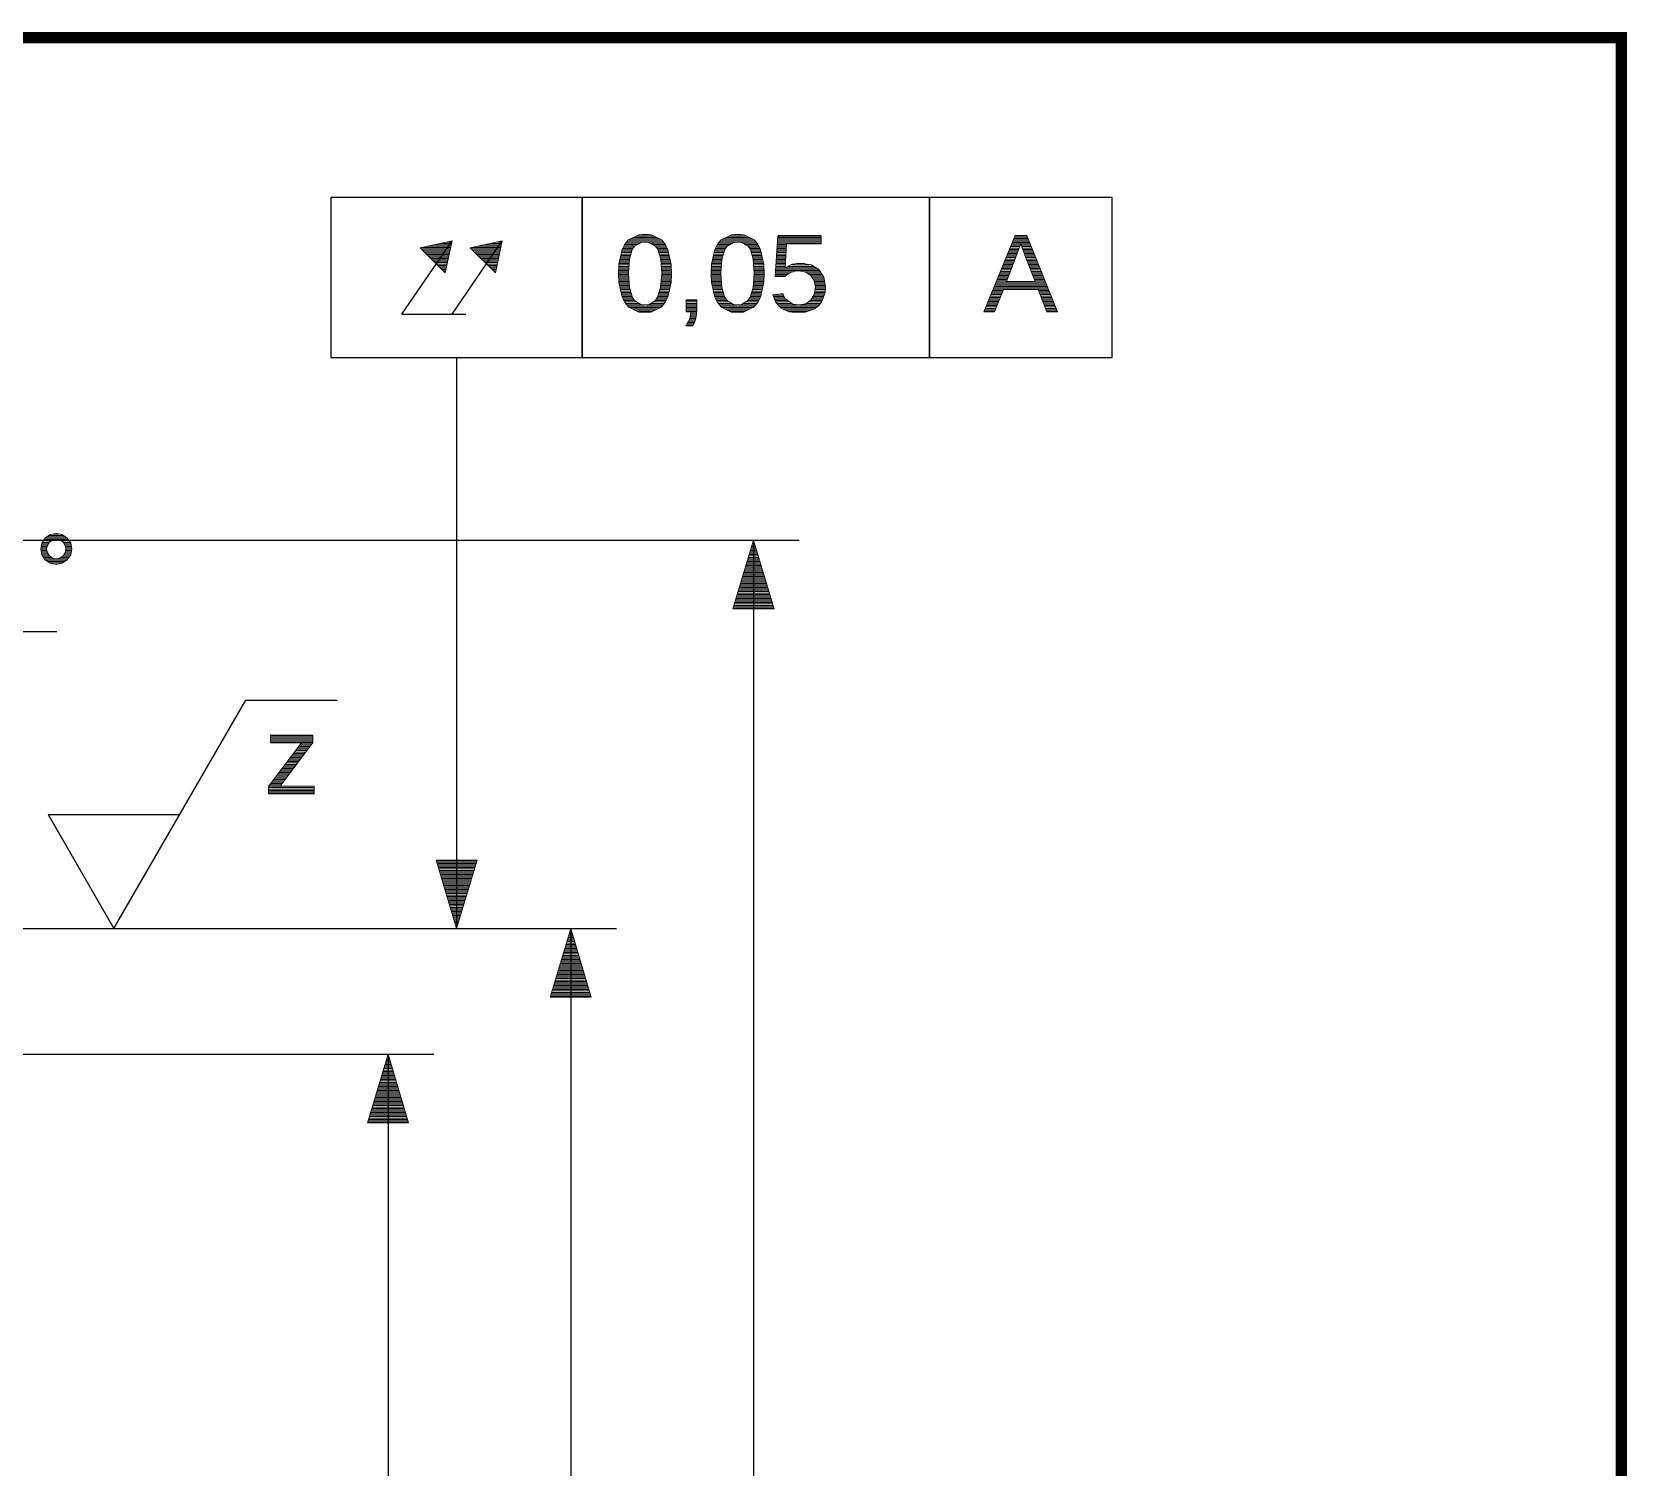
# Model space of a CAD drawing. Header units: millimetres. Extents: x 20 to 410, y 10 to 287.
# Drawn here: x 340.4 to 410.2, y 224.4 to 287.2 of the extents above; entities that cross this region are included whole.
import ezdxf

# ---------------------------------------------------------------- set-up
doc = ezdxf.new("R2010")
doc.units = ezdxf.units.MM
for name, color, linetype, lineweight in [('DUENN', 7, 'Continuous', 25), ('KANTEN', 7, 'Continuous', 50), ('TEXT', 7, 'Continuous', 13)]:
    doc.layers.add(name, color=color, linetype=linetype, lineweight=lineweight)

msp = doc.modelspace()

# ---------------------------------------------------------------- linework, layer by layer
at = {"layer": 'DUENN', "lineweight": 13}
for p, q in [((358.287, 277.99), (358.776, 277.99)), ((358.567, 278.05), (358.789, 278.05)), ((360.487, 277.99), (360.976, 277.99)), ((360.767, 278.05), (360.989, 278.05)), ((357.447, 277.81), (358.738, 277.81)), ((357.45, 277.75), (358.725, 277.75)), ((357.51, 277.69), (358.712, 277.69)), ((357.57, 277.63), (358.699, 277.63)), ((357.63, 277.57), (358.686, 277.57)), ((357.69, 277.51), (358.674, 277.51)), ((357.727, 277.87), (358.751, 277.87)), ((357.75, 277.45), (358.661, 277.45)), ((357.81, 277.39), (358.648, 277.39)), ((357.87, 277.33), (358.635, 277.33)), ((358.007, 277.93), (358.764, 277.93)), ((359.647, 277.81), (360.938, 277.81)), ((359.65, 277.75), (360.925, 277.75)), ((359.71, 277.69), (360.912, 277.69)), ((359.77, 277.63), (360.899, 277.63)), ((359.83, 277.57), (360.886, 277.57)), ((359.89, 277.51), (360.874, 277.51)), ((359.927, 277.87), (360.951, 277.87)), ((359.95, 277.45), (360.861, 277.45)), ((360.01, 277.39), (360.848, 277.39)), ((360.07, 277.33), (360.835, 277.33)), ((360.207, 277.93), (360.964, 277.93)), ((357.93, 277.27), (358.622, 277.27)), ((357.99, 277.21), (358.609, 277.21)), ((358.05, 277.15), (358.596, 277.15)), ((358.11, 277.09), (358.584, 277.09)), ((358.17, 277.03), (358.571, 277.03)), ((358.23, 276.97), (358.558, 276.97)), ((358.29, 276.91), (358.545, 276.91)), ((358.35, 276.85), (358.532, 276.85)), ((358.41, 276.79), (358.519, 276.79)), ((358.47, 276.73), (358.506, 276.73)), ((360.13, 277.27), (360.822, 277.27)), ((360.19, 277.21), (360.809, 277.21)), ((360.25, 277.15), (360.796, 277.15)), ((360.31, 277.09), (360.784, 277.09)), ((360.37, 277.03), (360.771, 277.03)), ((360.43, 276.97), (360.758, 276.97)), ((360.49, 276.91), (360.745, 276.91)), ((360.55, 276.85), (360.732, 276.85)), ((360.61, 276.79), (360.719, 276.79)), ((360.67, 276.73), (360.706, 276.73)), ((371.919, 264.73), (372.081, 264.73)), ((371.937, 264.79), (372.063, 264.79)), ((371.955, 264.85), (372.045, 264.85)), ((371.973, 264.91), (372.027, 264.91)), ((371.991, 264.97), (372.009, 264.97)), ((371.703, 264.01), (372.297, 264.01)), ((371.721, 264.07), (372.279, 264.07)), ((371.739, 264.13), (372.261, 264.13)), ((371.757, 264.19), (372.243, 264.19)), ((371.775, 264.25), (372.225, 264.25)), ((371.793, 264.31), (372.207, 264.31)), ((371.811, 264.37), (372.189, 264.37)), ((371.829, 264.43), (372.171, 264.43)), ((371.847, 264.49), (372.153, 264.49)), ((371.865, 264.55), (372.135, 264.55)), ((371.883, 264.61), (372.117, 264.61)), ((371.901, 264.67), (372.099, 264.67)), ((371.505, 263.35), (372.495, 263.35)), ((371.523, 263.41), (372.477, 263.41)), ((371.541, 263.47), (372.459, 263.47)), ((371.559, 263.53), (372.441, 263.53)), ((371.577, 263.59), (372.423, 263.59)), ((371.595, 263.65), (372.405, 263.65)), ((371.613, 263.71), (372.387, 263.71)), ((371.631, 263.77), (372.369, 263.77)), ((371.649, 263.83), (372.351, 263.83)), ((371.667, 263.89), (372.333, 263.89)), ((371.685, 263.95), (372.315, 263.95)), ((371.289, 262.63), (372.711, 262.63)), ((371.307, 262.69), (372.693, 262.69)), ((371.325, 262.75), (372.675, 262.75)), ((371.343, 262.81), (372.657, 262.81)), ((371.361, 262.87), (372.639, 262.87)), ((371.379, 262.93), (372.621, 262.93)), ((371.397, 262.99), (372.603, 262.99)), ((371.415, 263.05), (372.585, 263.05)), ((371.433, 263.11), (372.567, 263.11)), ((371.451, 263.17), (372.549, 263.17)), ((371.469, 263.23), (372.531, 263.23)), ((371.487, 263.29), (372.513, 263.29)), ((371.109, 262.03), (372.891, 262.03)), ((371.127, 262.09), (372.873, 262.09)), ((371.145, 262.15), (372.855, 262.15)), ((371.163, 262.21), (372.837, 262.21)), ((371.181, 262.27), (372.819, 262.27)), ((371.199, 262.33), (372.801, 262.33)), ((371.217, 262.39), (372.783, 262.39)), ((371.235, 262.45), (372.765, 262.45)), ((371.253, 262.51), (372.747, 262.51)), ((371.271, 262.57), (372.729, 262.57)), ((358.109, 250.97), (359.891, 250.97)), ((358.127, 250.91), (359.873, 250.91)), ((358.145, 250.85), (359.855, 250.85)), ((358.163, 250.79), (359.837, 250.79)), ((358.181, 250.73), (359.819, 250.73)), ((358.199, 250.67), (359.801, 250.67)), ((358.217, 250.61), (359.783, 250.61)), ((358.235, 250.55), (359.765, 250.55)), ((358.253, 250.49), (359.747, 250.49)), ((358.271, 250.43), (359.729, 250.43)), ((358.289, 250.37), (359.711, 250.37)), ((358.307, 250.31), (359.693, 250.31)), ((358.325, 250.25), (359.675, 250.25)), ((358.343, 250.19), (359.657, 250.19)), ((358.361, 250.13), (359.639, 250.13)), ((358.379, 250.07), (359.621, 250.07)), ((358.397, 250.01), (359.603, 250.01)), ((358.415, 249.95), (359.585, 249.95)), ((358.433, 249.89), (359.567, 249.89)), ((358.451, 249.83), (359.549, 249.83)), ((358.469, 249.77), (359.531, 249.77)), ((358.487, 249.71), (359.513, 249.71)), ((358.505, 249.65), (359.495, 249.65)), ((358.523, 249.59), (359.477, 249.59)), ((358.541, 249.53), (359.459, 249.53)), ((358.559, 249.47), (359.441, 249.47)), ((358.577, 249.41), (359.423, 249.41)), ((358.595, 249.35), (359.405, 249.35)), ((358.613, 249.29), (359.387, 249.29)), ((358.631, 249.23), (359.369, 249.23)), ((358.649, 249.17), (359.351, 249.17)), ((358.667, 249.11), (359.333, 249.11)), ((358.685, 249.05), (359.315, 249.05)), ((358.703, 248.99), (359.297, 248.99)), ((358.721, 248.93), (359.279, 248.93)), ((358.739, 248.87), (359.261, 248.87)), ((358.757, 248.81), (359.243, 248.81)), ((358.775, 248.75), (359.225, 248.75)), ((358.793, 248.69), (359.207, 248.69)), ((358.811, 248.63), (359.189, 248.63)), ((358.829, 248.57), (359.171, 248.57)), ((358.847, 248.51), (359.153, 248.51)), ((358.865, 248.45), (359.135, 248.45)), ((358.883, 248.39), (359.117, 248.39)), ((358.901, 248.33), (359.099, 248.33)), ((358.919, 248.27), (359.081, 248.27)), ((358.937, 248.21), (359.063, 248.21)), ((358.955, 248.15), (359.045, 248.15)), ((358.973, 248.09), (359.027, 248.09)), ((358.991, 248.03), (359.009, 248.03)), ((363.991, 247.97), (364.009, 247.97)), ((363.775, 247.25), (364.225, 247.25)), ((363.793, 247.31), (364.207, 247.31)), ((363.811, 247.37), (364.189, 247.37)), ((363.829, 247.43), (364.171, 247.43)), ((363.847, 247.49), (364.153, 247.49)), ((363.865, 247.55), (364.135, 247.55)), ((363.883, 247.61), (364.117, 247.61)), ((363.901, 247.67), (364.099, 247.67)), ((363.919, 247.73), (364.081, 247.73)), ((363.937, 247.79), (364.063, 247.79)), ((363.955, 247.85), (364.045, 247.85)), ((363.973, 247.91), (364.027, 247.91)), ((363.577, 246.59), (364.423, 246.59)), ((363.595, 246.65), (364.405, 246.65)), ((363.613, 246.71), (364.387, 246.71)), ((363.631, 246.77), (364.369, 246.77)), ((363.649, 246.83), (364.351, 246.83)), ((363.667, 246.89), (364.333, 246.89)), ((363.685, 246.95), (364.315, 246.95)), ((363.703, 247.01), (364.297, 247.01)), ((363.721, 247.07), (364.279, 247.07)), ((363.739, 247.13), (364.261, 247.13)), ((363.757, 247.19), (364.243, 247.19)), ((363.361, 245.87), (364.639, 245.87)), ((363.379, 245.93), (364.621, 245.93)), ((363.397, 245.99), (364.603, 245.99)), ((363.415, 246.05), (364.585, 246.05)), ((363.433, 246.11), (364.567, 246.11)), ((363.451, 246.17), (364.549, 246.17)), ((363.469, 246.23), (364.531, 246.23)), ((363.487, 246.29), (364.513, 246.29)), ((363.505, 246.35), (364.495, 246.35)), ((363.523, 246.41), (364.477, 246.41)), ((363.541, 246.47), (364.459, 246.47)), ((363.559, 246.53), (364.441, 246.53)), ((363.163, 245.21), (364.837, 245.21)), ((363.181, 245.27), (364.819, 245.27)), ((363.199, 245.33), (364.801, 245.33)), ((363.217, 245.39), (364.783, 245.39)), ((363.235, 245.45), (364.765, 245.45)), ((363.253, 245.51), (364.747, 245.51)), ((363.271, 245.57), (364.729, 245.57)), ((363.289, 245.63), (364.711, 245.63)), ((363.307, 245.69), (364.693, 245.69)), ((363.325, 245.75), (364.675, 245.75)), ((363.343, 245.81), (364.657, 245.81)), ((363.109, 245.03), (364.891, 245.03)), ((363.127, 245.09), (364.873, 245.09)), ((363.145, 245.15), (364.855, 245.15)), ((355.973, 242.41), (356.027, 242.41)), ((355.991, 242.47), (356.009, 242.47)), ((355.757, 241.69), (356.243, 241.69)), ((355.775, 241.75), (356.225, 241.75)), ((355.793, 241.81), (356.207, 241.81)), ((355.811, 241.87), (356.189, 241.87)), ((355.829, 241.93), (356.171, 241.93)), ((355.847, 241.99), (356.153, 241.99)), ((355.865, 242.05), (356.135, 242.05)), ((355.883, 242.11), (356.117, 242.11)), ((355.901, 242.17), (356.099, 242.17)), ((355.919, 242.23), (356.081, 242.23)), ((355.937, 242.29), (356.063, 242.29)), ((355.955, 242.35), (356.045, 242.35)), ((355.541, 240.97), (356.459, 240.97)), ((355.559, 241.03), (356.441, 241.03)), ((355.577, 241.09), (356.423, 241.09)), ((355.595, 241.15), (356.405, 241.15)), ((355.613, 241.21), (356.387, 241.21)), ((355.631, 241.27), (356.369, 241.27)), ((355.649, 241.33), (356.351, 241.33)), ((355.667, 241.39), (356.333, 241.39)), ((355.685, 241.45), (356.315, 241.45)), ((355.703, 241.51), (356.297, 241.51)), ((355.721, 241.57), (356.279, 241.57)), ((355.739, 241.63), (356.261, 241.63)), ((355.343, 240.31), (356.657, 240.31)), ((355.361, 240.37), (356.639, 240.37)), ((355.379, 240.43), (356.621, 240.43)), ((355.397, 240.49), (356.603, 240.49)), ((355.415, 240.55), (356.585, 240.55)), ((355.433, 240.61), (356.567, 240.61)), ((355.451, 240.67), (356.549, 240.67)), ((355.469, 240.73), (356.531, 240.73)), ((355.487, 240.79), (356.513, 240.79)), ((355.505, 240.85), (356.495, 240.85)), ((355.523, 240.91), (356.477, 240.91)), ((355.127, 239.59), (356.873, 239.59)), ((355.145, 239.65), (356.855, 239.65)), ((355.163, 239.71), (356.837, 239.71)), ((355.181, 239.77), (356.819, 239.77)), ((355.199, 239.83), (356.801, 239.83)), ((355.217, 239.89), (356.783, 239.89)), ((355.235, 239.95), (356.765, 239.95)), ((355.253, 240.01), (356.747, 240.01)), ((355.271, 240.07), (356.729, 240.07)), ((355.289, 240.13), (356.711, 240.13)), ((355.307, 240.19), (356.693, 240.19)), ((355.325, 240.25), (356.675, 240.25)), ((355.109, 239.53), (356.891, 239.53))]:
    msp.add_line(p, q, dxfattribs=at)
at = {"layer": 'DUENN', "lineweight": 25}
for points in [[(353.5, 273), (364.5, 273), (364.5, 280), (353.5, 280)], [(364.5, 273), (379.7, 273), (379.7, 280), (364.5, 280)], [(379.7, 273), (387.7, 273), (387.7, 280), (379.7, 280)]]:
    msp.add_lwpolyline(points, close=True, dxfattribs=at)
for points in [[(356.6, 274.9), (358.8, 278.1)], [(358.8, 274.9), (361, 278.1)], [(356.6, 274.9), (359.4, 274.9)], [(359, 273), (359, 248)], [(318, 265), (374, 265)], [(372, 265), (372, 95)], [(323.25, 247.25), (324.5, 261), (341.5, 261)], [(341.113, 253), (344, 248), (349.774, 258)], [(349.774, 258), (353.774, 258)], [(341.113, 253), (346.887, 253)], [(322, 248), (366, 248)], [(364, 248), (364, 112)], [(325, 242.5), (358, 242.5)], [(356, 242.5), (356, 117.5)]]:
    msp.add_lwpolyline(points, dxfattribs=at)
at = {"layer": 'DUENN', "lineweight": 13}
for points in [[(358.8, 278.1), (358.5, 276.7), (357.4, 277.8), (358.8, 278.1)], [(361, 278.1), (360.7, 276.7), (359.6, 277.8), (361, 278.1)], [(372, 265), (372.9, 262), (371.1, 262), (372, 265)], [(359, 248), (358.1, 251), (359.9, 251), (359, 248)], [(364, 248), (364.9, 245), (363.1, 245), (364, 248)], [(356, 242.5), (356.9, 239.5), (355.1, 239.5), (356, 242.5)]]:
    msp.add_lwpolyline(points, close=True, dxfattribs=at)
at = {"layer": 'KANTEN', "lineweight": 50, "const_width": 0.5}
msp.add_lwpolyline([(20, 10), (410, 10), (410, 287), (20, 287)], close=True, dxfattribs=at)
at = {"layer": 'TEXT', "lineweight": 13}
for p, q in [((366.408, 278.008), (367.042, 278.008)), ((366.46, 278.068), (368.041, 278.068)), ((366.511, 278.128), (367.991, 278.128)), ((366.605, 278.188), (367.896, 278.188)), ((366.729, 278.248), (367.776, 278.248)), ((366.854, 278.308), (367.656, 278.308)), ((366.981, 278.368), (367.53, 278.368)), ((367.472, 278.008), (368.092, 278.008)), ((370.462, 278.008), (371.095, 278.008)), ((370.513, 278.068), (372.095, 278.068)), ((370.565, 278.128), (372.045, 278.128)), ((370.659, 278.188), (371.95, 278.188)), ((370.783, 278.248), (371.83, 278.248)), ((370.907, 278.308), (371.709, 278.308)), ((371.035, 278.368), (371.583, 278.368)), ((371.526, 278.008), (372.146, 278.008)), ((373.039, 278.008), (374.961, 278.008)), ((373.043, 278.068), (374.961, 278.068)), ((373.047, 278.128), (374.961, 278.128)), ((373.051, 278.188), (374.961, 278.188)), ((373.054, 278.248), (374.961, 278.248)), ((373.058, 278.308), (374.961, 278.308)), ((383.325, 278.03), (384.095, 278.03)), ((383.35, 278.09), (384.071, 278.09)), ((383.374, 278.15), (384.047, 278.15)), ((383.399, 278.21), (384.023, 278.21)), ((383.423, 278.27), (383.999, 278.27)), ((383.448, 278.33), (383.975, 278.33)), ((366.153, 277.288), (366.564, 277.288)), ((366.166, 277.348), (366.578, 277.348)), ((366.179, 277.408), (366.597, 277.408)), ((366.192, 277.468), (366.615, 277.468)), ((366.206, 277.528), (366.633, 277.528)), ((366.219, 277.588), (366.651, 277.588)), ((366.232, 277.648), (366.67, 277.648)), ((366.245, 277.708), (366.688, 277.708)), ((366.271, 277.768), (366.723, 277.768)), ((366.301, 277.828), (366.765, 277.828)), ((366.332, 277.888), (366.829, 277.888)), ((366.362, 277.948), (366.936, 277.948)), ((367.574, 277.948), (368.138, 277.948)), ((367.675, 277.888), (368.169, 277.888)), ((367.74, 277.828), (368.199, 277.828)), ((367.781, 277.768), (368.229, 277.768)), ((367.816, 277.708), (368.257, 277.708)), ((367.834, 277.648), (368.27, 277.648)), ((367.852, 277.588), (368.283, 277.588)), ((367.869, 277.528), (368.296, 277.528)), ((367.887, 277.468), (368.31, 277.468)), ((367.905, 277.408), (368.323, 277.408)), ((367.923, 277.348), (368.336, 277.348)), ((367.938, 277.288), (368.349, 277.288)), ((370.207, 277.288), (370.618, 277.288)), ((370.22, 277.348), (370.632, 277.348)), ((370.233, 277.408), (370.65, 277.408)), ((370.246, 277.468), (370.669, 277.468)), ((370.259, 277.528), (370.687, 277.528)), ((370.272, 277.588), (370.705, 277.588)), ((370.285, 277.648), (370.723, 277.648)), ((370.298, 277.708), (370.741, 277.708)), ((370.325, 277.768), (370.776, 277.768)), ((370.355, 277.828), (370.819, 277.828)), ((370.386, 277.888), (370.883, 277.888)), ((370.416, 277.948), (370.989, 277.948)), ((371.628, 277.948), (372.192, 277.948)), ((371.729, 277.888), (372.222, 277.888)), ((371.793, 277.828), (372.253, 277.828)), ((371.834, 277.768), (372.283, 277.768)), ((371.87, 277.708), (372.311, 277.708)), ((371.888, 277.648), (372.324, 277.648)), ((371.905, 277.588), (372.337, 277.588)), ((371.923, 277.528), (372.35, 277.528)), ((371.941, 277.468), (372.363, 277.468)), ((371.959, 277.408), (372.376, 277.408)), ((371.976, 277.348), (372.39, 277.348)), ((371.992, 277.288), (372.403, 277.288)), ((372.995, 277.288), (373.408, 277.288)), ((372.998, 277.348), (373.411, 277.348)), ((373.002, 277.408), (373.415, 277.408)), ((373.006, 277.468), (373.419, 277.468)), ((373.01, 277.528), (373.422, 277.528)), ((373.013, 277.588), (373.426, 277.588)), ((373.017, 277.648), (373.43, 277.648)), ((373.021, 277.708), (373.433, 277.708)), ((373.025, 277.768), (373.437, 277.768)), ((373.028, 277.828), (373.441, 277.828)), ((373.032, 277.888), (373.444, 277.888)), ((373.036, 277.948), (373.448, 277.948)), ((383.032, 277.31), (383.461, 277.31)), ((383.056, 277.37), (383.485, 277.37)), ((383.081, 277.43), (383.508, 277.43)), ((383.105, 277.49), (383.53, 277.49)), ((383.129, 277.55), (383.552, 277.55)), ((383.154, 277.61), (383.573, 277.61)), ((383.178, 277.67), (383.595, 277.67)), ((383.203, 277.73), (383.616, 277.73)), ((383.227, 277.79), (383.636, 277.79)), ((383.252, 277.85), (383.656, 277.85)), ((383.276, 277.91), (383.676, 277.91)), ((383.301, 277.97), (383.695, 277.97)), ((383.716, 277.97), (384.119, 277.97)), ((383.736, 277.91), (384.144, 277.91)), ((383.755, 277.85), (384.168, 277.85)), ((383.775, 277.79), (384.192, 277.79)), ((383.795, 277.73), (384.216, 277.73)), ((383.816, 277.67), (384.24, 277.67)), ((383.836, 277.61), (384.264, 277.61)), ((383.859, 277.55), (384.288, 277.55)), ((383.882, 277.49), (384.312, 277.49)), ((383.904, 277.43), (384.336, 277.43)), ((383.928, 277.37), (384.36, 277.37)), ((383.951, 277.31), (384.384, 277.31)), ((366.091, 276.688), (366.523, 276.688)), ((366.092, 276.628), (366.525, 276.628)), ((366.093, 276.748), (366.527, 276.748)), ((366.096, 276.808), (366.531, 276.808)), ((366.098, 276.868), (366.535, 276.868)), ((366.101, 276.928), (366.539, 276.928)), ((366.104, 276.988), (366.543, 276.988)), ((366.106, 277.048), (366.548, 277.048)), ((366.114, 277.108), (366.552, 277.108)), ((366.127, 277.168), (366.556, 277.168)), ((366.14, 277.228), (366.56, 277.228)), ((367.942, 277.228), (368.362, 277.228)), ((367.946, 277.168), (368.375, 277.168)), ((367.95, 277.108), (368.388, 277.108)), ((367.954, 277.048), (368.397, 277.048)), ((367.958, 276.988), (368.4, 276.988)), ((367.963, 276.928), (368.402, 276.928)), ((367.967, 276.868), (368.405, 276.868)), ((367.971, 276.808), (368.407, 276.808)), ((367.975, 276.748), (368.41, 276.748)), ((367.976, 276.628), (368.411, 276.628)), ((367.979, 276.688), (368.413, 276.688)), ((370.144, 276.688), (370.577, 276.688)), ((370.146, 276.628), (370.579, 276.628)), ((370.147, 276.748), (370.581, 276.748)), ((370.149, 276.808), (370.585, 276.808)), ((370.152, 276.868), (370.589, 276.868)), ((370.155, 276.928), (370.593, 276.928)), ((370.157, 276.988), (370.597, 276.988)), ((370.16, 277.048), (370.601, 277.048)), ((370.168, 277.108), (370.605, 277.108)), ((370.181, 277.168), (370.609, 277.168)), ((370.194, 277.228), (370.614, 277.228)), ((371.996, 277.228), (372.416, 277.228)), ((372, 277.168), (372.429, 277.168)), ((372.004, 277.108), (372.442, 277.108)), ((372.008, 277.048), (372.451, 277.048)), ((372.012, 276.988), (372.453, 276.988)), ((372.016, 276.928), (372.456, 276.928)), ((372.02, 276.868), (372.459, 276.868)), ((372.024, 276.808), (372.461, 276.808)), ((372.028, 276.748), (372.464, 276.748)), ((372.03, 276.628), (372.465, 276.628)), ((372.032, 276.688), (372.466, 276.688)), ((372.954, 276.628), (373.478, 276.628)), ((372.957, 276.688), (373.58, 276.688)), ((372.961, 276.748), (373.733, 276.748)), ((372.965, 276.808), (374.887, 276.808)), ((372.969, 276.868), (374.826, 276.868)), ((372.972, 276.928), (373.386, 276.928)), ((372.976, 276.988), (373.389, 276.988)), ((372.98, 277.048), (373.393, 277.048)), ((372.984, 277.108), (373.397, 277.108)), ((372.987, 277.168), (373.4, 277.168)), ((372.991, 277.228), (373.404, 277.228)), ((373.401, 276.928), (374.731, 276.928)), ((373.517, 276.988), (374.636, 276.988)), ((373.634, 277.048), (374.541, 277.048)), ((373.894, 277.108), (374.234, 277.108)), ((374.216, 276.748), (374.927, 276.748)), ((374.363, 276.688), (374.966, 276.688)), ((374.457, 276.628), (375.006, 276.628)), ((382.738, 276.59), (383.182, 276.59)), ((382.762, 276.65), (383.205, 276.65)), ((382.787, 276.71), (383.228, 276.71)), ((382.811, 276.77), (383.252, 276.77)), ((382.836, 276.83), (383.275, 276.83)), ((382.86, 276.89), (383.298, 276.89)), ((382.885, 276.95), (383.321, 276.95)), ((382.909, 277.01), (383.345, 277.01)), ((382.934, 277.07), (383.368, 277.07)), ((382.958, 277.13), (383.391, 277.13)), ((382.983, 277.19), (383.415, 277.19)), ((383.007, 277.25), (383.438, 277.25)), ((383.974, 277.25), (384.409, 277.25)), ((383.998, 277.19), (384.433, 277.19)), ((384.021, 277.13), (384.457, 277.13)), ((384.045, 277.07), (384.481, 277.07)), ((384.068, 277.01), (384.505, 277.01)), ((384.091, 276.95), (384.529, 276.95)), ((384.115, 276.89), (384.553, 276.89)), ((384.138, 276.83), (384.577, 276.83)), ((384.161, 276.77), (384.601, 276.77)), ((384.185, 276.71), (384.625, 276.71)), ((384.208, 276.65), (384.65, 276.65)), ((384.232, 276.59), (384.674, 276.59)), ((366.095, 276.568), (366.53, 276.568)), ((366.097, 276.508), (366.534, 276.508)), ((366.1, 276.448), (366.538, 276.448)), ((366.103, 276.388), (366.542, 276.388)), ((366.106, 276.328), (366.546, 276.328)), ((366.11, 276.268), (366.551, 276.268)), ((366.124, 276.208), (366.555, 276.208)), ((366.137, 276.148), (366.559, 276.148)), ((366.151, 276.088), (366.563, 276.088)), ((366.164, 276.028), (366.574, 276.028)), ((366.178, 275.968), (366.593, 275.968)), ((366.191, 275.908), (366.611, 275.908)), ((367.887, 275.908), (368.309, 275.908)), ((367.905, 275.968), (368.323, 275.968)), ((367.924, 276.028), (368.337, 276.028)), ((367.937, 276.088), (368.351, 276.088)), ((367.942, 276.148), (368.365, 276.148)), ((367.946, 276.208), (368.378, 276.208)), ((367.95, 276.268), (368.392, 276.268)), ((367.955, 276.328), (368.397, 276.328)), ((367.959, 276.388), (368.4, 276.388)), ((367.963, 276.448), (368.403, 276.448)), ((367.968, 276.508), (368.406, 276.508)), ((367.972, 276.568), (368.408, 276.568)), ((370.148, 276.568), (370.583, 276.568)), ((370.151, 276.508), (370.587, 276.508)), ((370.154, 276.448), (370.592, 276.448)), ((370.157, 276.388), (370.596, 276.388)), ((370.159, 276.328), (370.6, 276.328)), ((370.164, 276.268), (370.604, 276.268)), ((370.177, 276.208), (370.609, 276.208)), ((370.191, 276.148), (370.613, 276.148)), ((370.204, 276.088), (370.617, 276.088)), ((370.218, 276.028), (370.628, 276.028)), ((370.232, 275.968), (370.647, 275.968)), ((370.245, 275.908), (370.665, 275.908)), ((371.941, 275.908), (372.363, 275.908)), ((371.959, 275.968), (372.377, 275.968)), ((371.978, 276.028), (372.391, 276.028)), ((371.991, 276.088), (372.404, 276.088)), ((371.995, 276.148), (372.418, 276.148)), ((372, 276.208), (372.432, 276.208)), ((372.004, 276.268), (372.446, 276.268)), ((372.008, 276.328), (372.451, 276.328)), ((372.013, 276.388), (372.454, 276.388)), ((372.017, 276.448), (372.456, 276.448)), ((372.021, 276.508), (372.459, 276.508)), ((372.026, 276.568), (372.462, 276.568)), ((372.95, 276.568), (373.397, 276.568)), ((374.531, 276.568), (375.046, 276.568)), ((374.57, 276.508), (375.084, 276.508)), ((374.61, 276.448), (375.094, 276.448)), ((374.649, 276.388), (375.105, 276.388)), ((374.67, 276.328), (375.115, 276.328)), ((374.68, 276.268), (375.126, 276.268)), ((374.686, 275.908), (375.142, 275.908)), ((374.69, 276.208), (375.136, 276.208)), ((374.695, 275.968), (375.147, 275.968)), ((374.701, 276.148), (375.146, 276.148)), ((374.704, 276.028), (375.152, 276.028)), ((374.711, 276.088), (375.157, 276.088)), ((382.469, 275.93), (382.925, 275.93)), ((382.493, 275.99), (384.915, 275.99)), ((382.518, 276.05), (384.89, 276.05)), ((382.542, 276.11), (384.866, 276.11)), ((382.567, 276.17), (384.842, 276.17)), ((382.591, 276.23), (384.818, 276.23)), ((382.615, 276.29), (384.794, 276.29)), ((382.64, 276.35), (383.088, 276.35)), ((382.664, 276.41), (383.112, 276.41)), ((382.689, 276.47), (383.135, 276.47)), ((382.713, 276.53), (383.158, 276.53)), ((384.255, 276.53), (384.698, 276.53)), ((384.278, 276.47), (384.722, 276.47)), ((384.302, 276.41), (384.746, 276.41)), ((384.325, 276.35), (384.77, 276.35)), ((384.486, 275.93), (384.939, 275.93)), ((366.205, 275.848), (366.63, 275.848)), ((366.218, 275.788), (366.648, 275.788)), ((366.232, 275.728), (366.666, 275.728)), ((366.246, 275.668), (366.685, 275.668)), ((366.267, 275.608), (366.712, 275.608)), ((366.298, 275.548), (366.754, 275.548)), ((366.329, 275.488), (366.796, 275.488)), ((366.36, 275.428), (366.895, 275.428)), ((366.399, 275.368), (366.996, 275.368)), ((366.45, 275.308), (367.196, 275.308)), ((366.501, 275.248), (367.993, 275.248)), ((366.564, 275.188), (367.928, 275.188)), ((367.304, 275.308), (368.045, 275.308)), ((367.501, 275.368), (368.096, 275.368)), ((367.6, 275.428), (368.136, 275.428)), ((367.698, 275.488), (368.168, 275.488)), ((367.742, 275.548), (368.199, 275.548)), ((367.783, 275.608), (368.231, 275.608)), ((367.813, 275.668), (368.254, 275.668)), ((367.831, 275.728), (368.268, 275.728)), ((367.85, 275.788), (368.281, 275.788)), ((367.868, 275.848), (368.295, 275.848)), ((369.054, 275.488), (369.517, 275.488)), ((369.054, 275.428), (369.517, 275.428)), ((369.054, 275.368), (369.517, 275.368)), ((369.054, 275.308), (369.517, 275.308)), ((369.054, 275.248), (369.517, 275.248)), ((369.054, 275.188), (369.517, 275.188)), ((370.259, 275.848), (370.683, 275.848)), ((370.272, 275.788), (370.702, 275.788)), ((370.286, 275.728), (370.72, 275.728)), ((370.299, 275.668), (370.738, 275.668)), ((370.321, 275.608), (370.766, 275.608)), ((370.352, 275.548), (370.808, 275.548)), ((370.383, 275.488), (370.849, 275.488)), ((370.414, 275.428), (370.949, 275.428)), ((370.453, 275.368), (371.05, 275.368)), ((370.504, 275.308), (371.249, 275.308)), ((370.555, 275.248), (372.047, 275.248)), ((370.618, 275.188), (371.982, 275.188)), ((371.358, 275.308), (372.098, 275.308)), ((371.555, 275.368), (372.15, 275.368)), ((371.653, 275.428), (372.19, 275.428)), ((371.752, 275.488), (372.221, 275.488)), ((371.796, 275.548), (372.253, 275.548)), ((371.837, 275.608), (372.284, 275.608)), ((371.866, 275.668), (372.307, 275.668)), ((371.885, 275.728), (372.321, 275.728)), ((371.903, 275.788), (372.335, 275.788)), ((371.922, 275.848), (372.349, 275.848)), ((372.859, 275.728), (373.314, 275.728)), ((372.881, 275.668), (373.34, 275.668)), ((372.904, 275.608), (373.366, 275.608)), ((372.927, 275.548), (373.423, 275.548)), ((372.949, 275.488), (373.508, 275.488)), ((372.972, 275.428), (373.592, 275.428)), ((373.016, 275.368), (373.676, 275.368)), ((373.072, 275.308), (373.927, 275.308)), ((373.129, 275.248), (374.832, 275.248)), ((373.185, 275.188), (374.754, 275.188)), ((373.201, 275.788), (373.288, 275.788)), ((374.017, 275.308), (374.885, 275.308)), ((374.308, 275.368), (374.935, 275.368)), ((374.397, 275.428), (374.982, 275.428)), ((374.487, 275.488), (375.005, 275.488)), ((374.541, 275.548), (375.027, 275.548)), ((374.576, 275.608), (375.05, 275.608)), ((374.612, 275.668), (375.072, 275.668)), ((374.647, 275.728), (375.095, 275.728)), ((374.668, 275.788), (375.118, 275.788)), ((374.677, 275.848), (375.138, 275.848)), ((382.175, 275.21), (382.641, 275.21)), ((382.199, 275.27), (382.665, 275.27)), ((382.224, 275.33), (382.689, 275.33)), ((382.248, 275.39), (382.712, 275.39)), ((382.273, 275.45), (382.736, 275.45)), ((382.297, 275.51), (382.759, 275.51)), ((382.322, 275.57), (382.783, 275.57)), ((382.346, 275.63), (382.807, 275.63)), ((382.371, 275.69), (382.83, 275.69)), ((382.395, 275.75), (382.854, 275.75)), ((382.42, 275.81), (382.878, 275.81)), ((382.444, 275.87), (382.901, 275.87)), ((384.51, 275.87), (384.963, 275.87)), ((384.533, 275.81), (384.987, 275.81)), ((384.557, 275.75), (385.011, 275.75)), ((384.58, 275.69), (385.035, 275.69)), ((384.603, 275.63), (385.059, 275.63)), ((384.627, 275.57), (385.083, 275.57)), ((384.65, 275.51), (385.107, 275.51)), ((384.674, 275.45), (385.131, 275.45)), ((384.697, 275.39), (385.155, 275.39)), ((384.721, 275.33), (385.18, 275.33)), ((384.744, 275.27), (385.204, 275.27)), ((384.767, 275.21), (385.228, 275.21)), ((366.683, 275.128), (367.809, 275.128)), ((366.801, 275.068), (367.691, 275.068)), ((366.92, 275.008), (367.572, 275.008)), ((369.054, 275.128), (369.517, 275.128)), ((369.054, 275.068), (369.514, 275.068)), ((369.054, 275.008), (369.511, 275.008)), ((369.119, 274.528), (369.41, 274.528)), ((369.151, 274.588), (369.432, 274.588)), ((369.183, 274.648), (369.453, 274.648)), ((369.21, 274.708), (369.473, 274.708)), ((369.221, 274.768), (369.484, 274.768)), ((369.232, 274.828), (369.494, 274.828)), ((369.243, 274.888), (369.505, 274.888)), ((369.254, 274.948), (369.508, 274.948)), ((370.736, 275.128), (371.863, 275.128)), ((370.855, 275.068), (371.745, 275.068)), ((370.973, 275.008), (371.626, 275.008)), ((373.276, 275.128), (374.676, 275.128)), ((373.407, 275.068), (374.511, 275.068)), ((373.537, 275.008), (374.339, 275.008)), ((382.102, 275.03), (382.571, 275.03)), ((382.126, 275.09), (382.594, 275.09)), ((382.15, 275.15), (382.618, 275.15)), ((384.791, 275.15), (385.252, 275.15)), ((384.814, 275.09), (385.276, 275.09)), ((384.838, 275.03), (385.3, 275.03)), ((369.056, 274.408), (369.347, 274.408)), ((369.088, 274.468), (369.379, 274.468)), ((340.813, 264.728), (341.072, 264.728)), ((340.825, 264.788), (341.086, 264.788)), ((340.836, 264.848), (341.126, 264.848)), ((340.863, 264.908), (341.166, 264.908)), ((340.904, 264.968), (341.243, 264.968)), ((340.945, 265.028), (341.383, 265.028)), ((340.986, 265.088), (341.963, 265.088)), ((341.068, 265.148), (341.881, 265.148)), ((341.156, 265.208), (341.792, 265.208)), ((341.334, 265.268), (341.615, 265.268)), ((341.565, 265.028), (342.003, 265.028)), ((341.705, 264.968), (342.044, 264.968)), ((341.782, 264.908), (342.085, 264.908)), ((341.822, 264.848), (342.111, 264.848)), ((341.862, 264.788), (342.122, 264.788)), ((341.875, 264.728), (342.134, 264.728)), ((340.794, 264.608), (341.053, 264.608)), ((340.802, 264.668), (341.06, 264.668)), ((340.806, 264.548), (341.064, 264.548)), ((340.817, 264.488), (341.076, 264.488)), ((340.829, 264.428), (341.1, 264.428)), ((340.841, 264.368), (341.141, 264.368)), ((340.878, 264.308), (341.187, 264.308)), ((340.919, 264.248), (341.275, 264.248)), ((340.96, 264.188), (341.988, 264.188)), ((341.011, 264.128), (341.938, 264.128)), ((341.1, 264.068), (341.849, 264.068)), ((341.674, 264.248), (342.03, 264.248)), ((341.761, 264.308), (342.071, 264.308)), ((341.807, 264.368), (342.107, 264.368)), ((341.848, 264.428), (342.118, 264.428)), ((341.871, 264.488), (342.13, 264.488)), ((341.882, 264.548), (342.141, 264.548)), ((341.886, 264.668), (342.145, 264.668)), ((341.894, 264.608), (342.153, 264.608)), ((341.189, 264.008), (341.759, 264.008)), ((341.441, 263.948), (341.506, 263.948)), ((350.851, 256.45), (352.712, 256.45)), ((350.851, 256.39), (352.712, 256.39)), ((350.851, 256.33), (352.712, 256.33)), ((350.851, 256.27), (352.712, 256.27)), ((350.851, 256.21), (352.712, 256.21)), ((350.851, 256.15), (352.712, 256.15)), ((351.855, 255.67), (352.357, 255.67)), ((351.9, 255.73), (352.402, 255.73)), ((351.945, 255.79), (352.447, 255.79)), ((351.99, 255.85), (352.492, 255.85)), ((352.035, 255.91), (352.537, 255.91)), ((352.08, 255.97), (352.582, 255.97)), ((352.125, 256.03), (352.627, 256.03)), ((352.17, 256.09), (352.673, 256.09)), ((351.314, 254.95), (351.815, 254.95)), ((351.359, 255.01), (351.861, 255.01)), ((351.404, 255.07), (351.906, 255.07)), ((351.45, 255.13), (351.951, 255.13)), ((351.495, 255.19), (351.996, 255.19)), ((351.54, 255.25), (352.041, 255.25)), ((351.585, 255.31), (352.086, 255.31)), ((351.63, 255.37), (352.131, 255.37)), ((351.675, 255.43), (352.176, 255.43)), ((351.72, 255.49), (352.221, 255.49)), ((351.765, 255.55), (352.267, 255.55)), ((351.81, 255.61), (352.312, 255.61)), ((350.819, 254.29), (351.319, 254.29)), ((350.864, 254.35), (351.364, 254.35)), ((350.909, 254.41), (351.409, 254.41)), ((350.954, 254.47), (351.455, 254.47)), ((350.999, 254.53), (351.5, 254.53)), ((351.044, 254.59), (351.545, 254.59)), ((351.089, 254.65), (351.59, 254.65)), ((351.134, 254.71), (351.635, 254.71)), ((351.179, 254.77), (351.68, 254.77)), ((351.224, 254.83), (351.725, 254.83)), ((351.269, 254.89), (351.77, 254.89)), ((350.77, 254.17), (352.762, 254.17)), ((350.77, 254.11), (352.762, 254.11)), ((350.77, 254.05), (352.762, 254.05)), ((350.77, 253.99), (352.762, 253.99)), ((350.77, 253.93), (352.762, 253.93)), ((350.774, 254.23), (351.274, 254.23))]:
    msp.add_line(p, q, dxfattribs=at)
for points in [[(368.247, 275.639), (368.118, 275.393), (367.953, 275.2), (367.517, 274.98), (367.246, 274.952), (366.976, 274.98), (366.542, 275.199), (366.379, 275.391), (366.253, 275.636), (366.108, 276.277), (366.09, 276.673), (366.107, 277.077), (366.248, 277.723), (366.371, 277.965), (366.532, 278.153), (366.977, 278.368), (367.26, 278.394), (367.536, 278.367), (367.972, 278.15), (368.132, 277.96), (368.255, 277.717), (368.396, 277.073), (368.413, 276.673), (368.395, 276.279), (368.247, 275.639)], [(367.812, 277.722), (367.715, 277.865), (367.439, 278.028), (367.26, 278.048), (367.077, 278.028), (366.794, 277.868), (366.694, 277.728), (366.565, 277.304), (366.522, 276.673), (366.566, 276.057), (366.696, 275.631), (366.796, 275.487), (367.073, 275.322), (367.25, 275.302), (367.427, 275.323), (367.703, 275.491), (367.803, 275.638), (367.936, 276.065), (367.98, 276.673), (367.938, 277.297), (367.812, 277.722)], [(372.449, 276.279), (372.301, 275.639), (372.172, 275.393), (372.006, 275.2), (371.57, 274.98), (371.3, 274.952), (371.029, 274.98), (370.596, 275.199), (370.433, 275.391), (370.306, 275.636), (370.162, 276.277), (370.144, 276.673), (370.161, 277.077), (370.302, 277.723), (370.425, 277.965), (370.586, 278.153), (371.031, 278.368), (371.314, 278.394), (371.59, 278.367), (372.026, 278.15), (372.186, 277.96), (372.309, 277.717), (372.449, 277.073), (372.467, 276.673), (372.449, 276.279)], [(371.991, 277.297), (371.865, 277.722), (371.768, 277.865), (371.493, 278.028), (371.314, 278.048), (371.131, 278.028), (370.848, 277.868), (370.747, 277.728), (370.619, 277.304), (370.576, 276.673), (370.619, 276.057), (370.75, 275.631), (370.85, 275.487), (371.127, 275.322), (371.304, 275.302), (371.48, 275.323), (371.757, 275.491), (371.857, 275.638), (371.989, 276.065), (372.033, 276.673), (371.991, 277.297)], [(375.157, 276.089), (375.137, 275.839), (374.98, 275.422), (374.842, 275.256), (374.67, 275.123), (374.233, 274.971), (373.969, 274.952), (373.547, 275.003), (373.214, 275.156), (372.98, 275.406), (372.851, 275.747), (373.284, 275.798), (373.378, 275.581), (373.726, 275.333), (373.979, 275.302), (374.286, 275.353), (374.518, 275.509), (374.664, 275.756), (374.712, 276.08), (374.663, 276.366), (374.516, 276.59), (374.287, 276.736), (373.988, 276.785), (373.821, 276.771), (373.666, 276.73), (373.516, 276.657), (373.366, 276.545), (372.949, 276.545), (373.06, 278.344), (374.961, 278.344), (374.961, 277.981), (373.45, 277.981), (373.385, 276.92), (373.697, 277.08), (374.077, 277.134), (374.52, 277.061), (374.863, 276.844), (375.083, 276.511), (375.157, 276.089)], [(384.467, 275.978), (382.944, 275.978), (382.559, 275), (382.089, 275), (383.453, 278.344), (383.969, 278.344), (385.312, 275), (384.85, 275), (384.467, 275.978)], [(383.684, 277.936), (383.61, 277.711), (383.508, 277.431), (383.081, 276.331), (384.332, 276.331), (383.902, 277.435), (383.836, 277.61), (383.769, 277.806), (383.706, 278.002), (383.684, 277.936)], [(369.517, 275.121), (369.506, 274.89), (369.471, 274.701), (369.414, 274.536), (369.332, 274.378), (369.04, 274.378), (369.207, 274.695), (369.263, 275), (369.054, 275), (369.054, 275.52), (369.517, 275.52), (369.517, 275.121)], [(342.104, 264.357), (341.954, 264.138), (341.734, 263.991), (341.473, 263.942), (341.213, 263.991), (340.993, 264.141), (340.842, 264.36), (340.792, 264.618), (340.842, 264.876), (340.99, 265.095), (341.21, 265.244), (341.473, 265.294), (341.736, 265.245), (341.956, 265.097), (342.105, 264.879), (342.155, 264.618), (342.104, 264.357)], [(341.865, 264.784), (341.773, 264.921), (341.638, 265.014), (341.473, 265.045), (341.309, 265.014), (341.173, 264.919), (341.082, 264.781), (341.051, 264.618), (341.082, 264.455), (341.176, 264.316), (341.312, 264.222), (341.473, 264.191), (341.636, 264.222), (341.772, 264.315), (341.865, 264.453), (341.896, 264.618), (341.865, 264.784)], [(350.77, 253.9), (350.77, 254.225), (352.207, 256.138), (350.851, 256.138), (350.851, 256.468), (352.712, 256.468), (352.712, 256.143), (351.274, 254.23), (352.762, 254.23), (352.762, 253.9), (350.77, 253.9)]]:
    msp.add_lwpolyline(points, close=True, dxfattribs=at)

doc.saveas('drawing.dxf')
